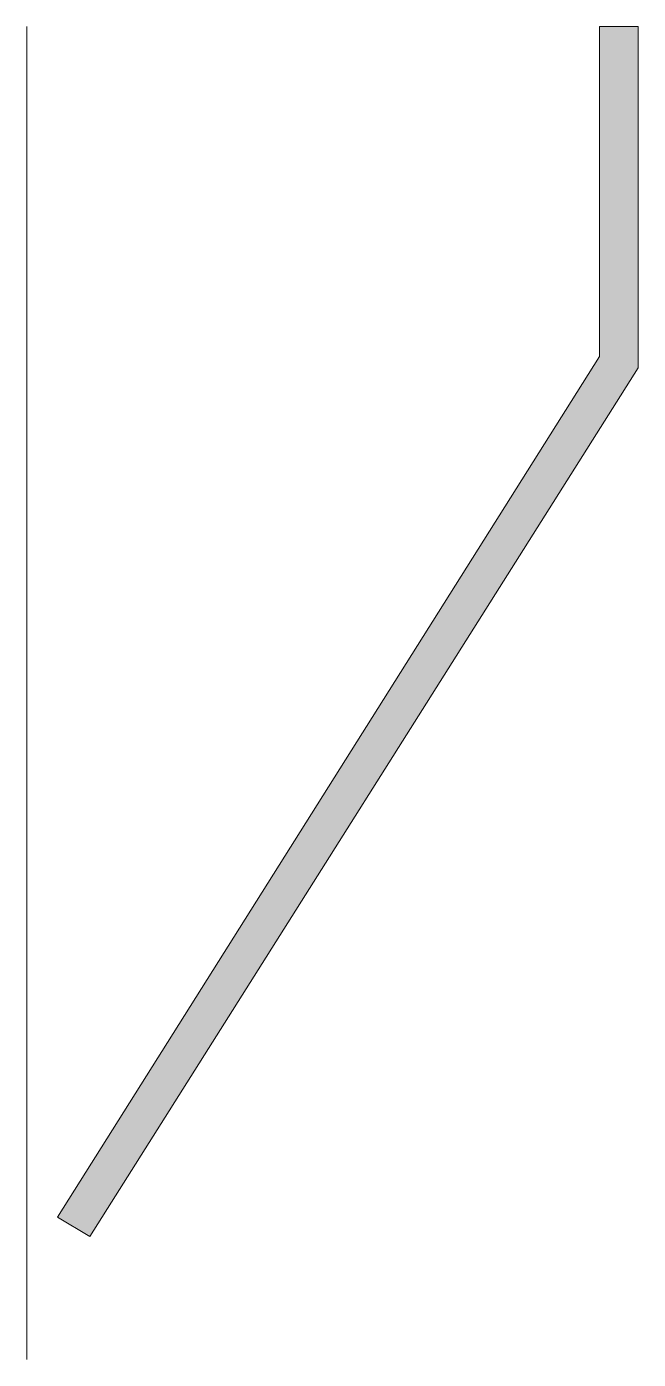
# Model space of a CAD drawing. Header units: metres. Extents: x 142 to 256, y 18 to 266.
import ezdxf

# ---------------------------------------------------------------- set-up
doc = ezdxf.new("R2010")
doc.units = ezdxf.units.M
doc.layers.add('FILL_WHITE_FFFFFF', color=7, linetype='Continuous', true_color=0xffffff)
doc.layers.add('STROKE_WHITE_FFFFFF', color=7, linetype='Continuous', true_color=0xffffff)

msp = doc.modelspace()

# ---------------------------------------------------------------- hatches: boundary and pattern name
at = {"layer": 'FILL_WHITE_FFFFFF', "true_color": 0xffffff}
h = msp.add_hatch(color=7, dxfattribs=at)
h.dxf.hatch_style = 1
h.paths.add_polyline_path([(148.05, 44.85), (248.55, 204.45), (248.55, 265.65), (255.75, 265.65), (255.75, 202.35), (154.05, 41.25), (148.05, 44.85)])

# ---------------------------------------------------------------- linework, layer by layer
at = {"layer": 'FILL_WHITE_FFFFFF', "lineweight": 0, "true_color": 0xffffff}
msp.add_lwpolyline([(148.05, 44.85), (248.55, 204.45), (248.55, 265.65), (255.75, 265.65), (255.75, 202.35), (154.05, 41.25)], close=True, dxfattribs=at)
at = {"layer": 'STROKE_WHITE_FFFFFF', "lineweight": 0, "true_color": 0xffffff}
msp.add_lwpolyline([(142.35, 265.65), (142.35, 18.45)], dxfattribs=at)

doc.saveas('drawing.dxf')
